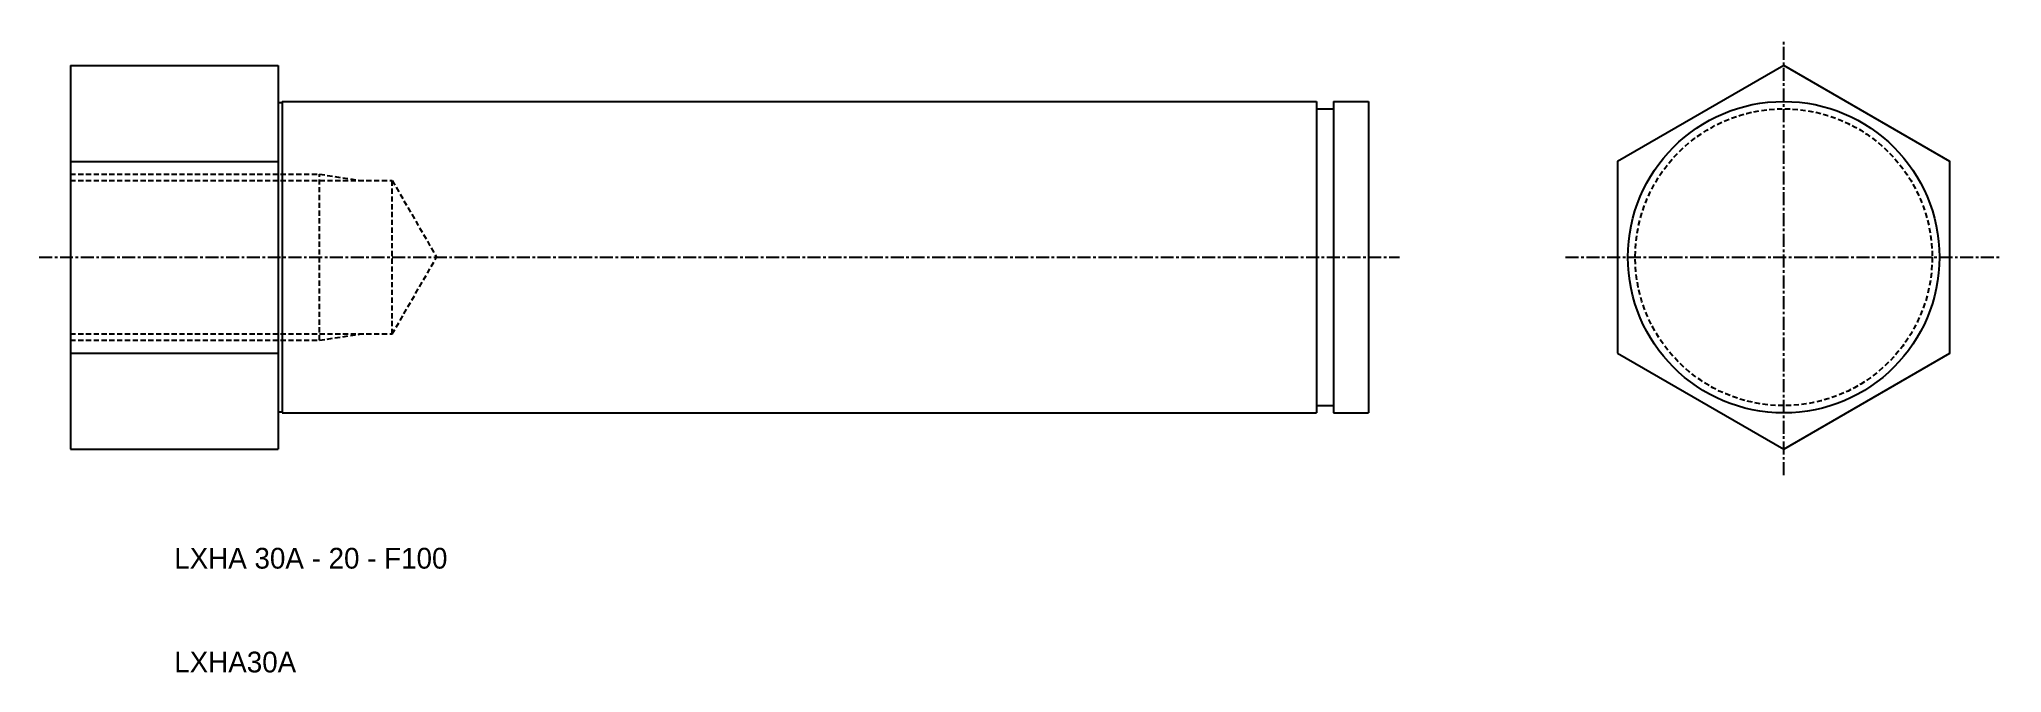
# Model space of a CAD drawing. Extents: x 80 to 269, y 1 to 62.
import ezdxf

# ---------------------------------------------------------------- set-up
doc = ezdxf.new("R2010")
doc.units = 0
doc.linetypes.add('CENTER', pattern=[2, 1.25, -0.25, 0.25, -0.25])
doc.linetypes.add('DASHED', pattern=[0.75, 0.5, -0.25])
doc.layers.get('0').update_dxf_attribs({"linetype": 'CONTINUOUS'})
doc.layers.add('CENTER', color=1, linetype='CENTER')

msp = doc.modelspace()

# ---------------------------------------------------------------- linework, layer by layer
at = {"color": 7, "linetype": 'CONTINUOUS'}
for p, q in [((83.14, 59.6), (83.14, 22.65)), ((83.14, 59.6), (103.14, 59.6)), ((103.14, 59.6), (103.14, 22.65)), ((103.14, 56.03), (103.54, 56.03)), ((103.54, 56.13), (203.14, 56.13)), ((103.54, 56.13), (103.54, 26.13)), ((203.14, 56.13), (203.14, 26.13)), ((203.14, 55.43), (204.79, 55.43)), ((204.79, 56.13), (208.14, 56.13)), ((204.79, 56.13), (204.79, 26.13)), ((208.14, 56.13), (208.14, 26.13)), ((83.14, 50.36), (103.14, 50.36)), ((83.14, 31.89), (103.14, 31.89)), ((203.14, 26.83), (204.79, 26.83)), ((103.14, 26.23), (103.54, 26.23)), ((103.54, 26.13), (203.14, 26.13)), ((204.79, 26.13), (208.14, 26.13)), ((83.14, 22.65), (103.14, 22.65))]:
    msp.add_line(p, q, dxfattribs=at)
at = {"color": 3, "linetype": 'DASHED'}
for p, q in [((83.14, 49.13), (107.14, 49.13)), ((83.14, 48.51), (114.14, 48.51)), ((107.14, 49.13), (111.14, 48.51)), ((107.14, 33.13), (107.14, 49.13)), ((114.14, 48.51), (118.41, 41.13)), ((114.14, 33.74), (114.14, 48.51)), ((114.14, 33.74), (118.41, 41.13)), ((83.14, 33.74), (114.14, 33.74)), ((83.14, 33.13), (107.14, 33.13)), ((107.14, 33.13), (111.14, 33.74))]:
    msp.add_line(p, q, dxfattribs=at)
at = {"color": 7, "linetype": 'CONTINUOUS'}
msp.add_lwpolyline([(232.14, 31.89), (248.14, 22.65), (264.14, 31.89), (264.14, 50.36), (248.14, 59.6), (232.14, 50.36)], close=True, dxfattribs=at)
msp.add_circle((248.14, 41.13), 15, dxfattribs=at)
at = {"color": 3, "linetype": 'DASHED'}
msp.add_circle((248.14, 41.13), 14.3, dxfattribs=at)
at = {"layer": 'CENTER', "color": 1, "linetype": 'CENTER'}
for p, q in [((248.14, 20.13), (248.14, 62.13)), ((80.14, 41.13), (211.14, 41.13)), ((227.14, 41.13), (269.14, 41.13))]:
    msp.add_line(p, q, dxfattribs=at)

# ---------------------------------------------------------------- texts
at = {"color": 7, "linetype": 'CONTINUOUS'}
for s, p in [('LXHA 30A - 20 - F100', (93.14, 11.13)), ('LXHA30A', (93.14, 1.13))]:
    msp.add_text(s, height=2, dxfattribs=at).set_placement(p)

doc.saveas('drawing.dxf')
